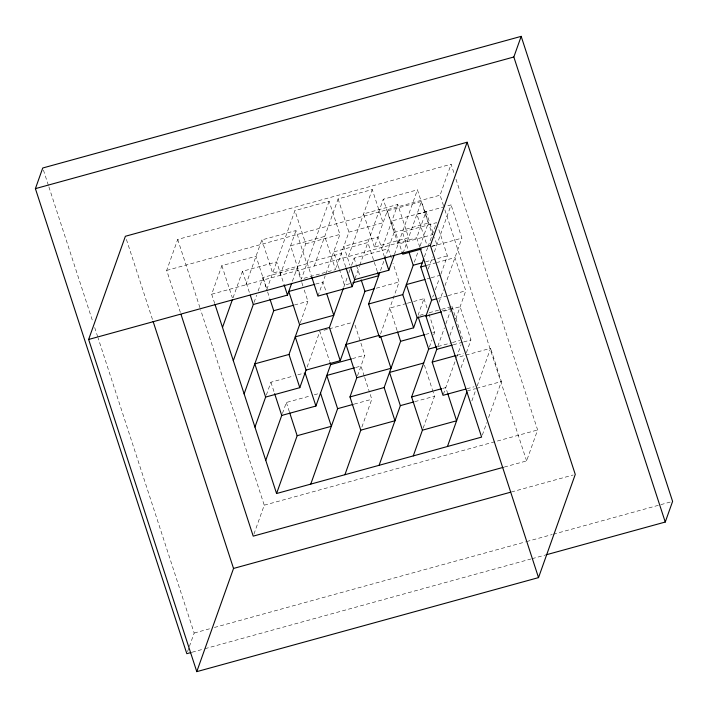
<?xml version="1.0" encoding="UTF-8"?>
<svg xmlns="http://www.w3.org/2000/svg" width="708" height="708" viewBox="0 0 708 708"><rect width="100%" height="100%" fill="white"/><g stroke="black" fill="none" stroke-linecap="round" stroke-linejoin="round"><path stroke-width="0.53" stroke-dasharray="3.54 2.66" d="M180.372 312.414L166.69 270.403L177.717 239.437L451.111 164.221L454.191 173.672M214.728 303.555L211.683 294.218L221.861 265.642L256.031 256.234L266.509 288.413M233.038 297.838L242.49 271.279L276.669 261.88L283.766 283.678M245.853 284.811L261.836 239.924L296.015 230.525L306.829 263.739L272.66 273.146L261.836 239.924M254.048 302.422L256.641 295.147M258.119 290.997L262.925 277.492L297.094 268.093L301.493 281.58M266.845 289.457L294.917 210.612L329.096 201.214L339.911 234.428L325.538 274.784M280.032 275.412L296.015 230.525M292.395 281.297L305.741 243.826L294.917 210.612M329.096 201.214L301.396 279.005L290.581 245.791L324.751 236.392L335.565 269.606L302.431 278.722M266.341 395.091L270.916 382.223L293.705 375.957M314.202 266.004L338.097 198.921L372.266 189.514L383.081 222.737L348.911 232.136L335.565 269.606M300.316 322.653L307.918 301.307L303.856 288.846M187.549 651.617L189.018 647.493M189.39 646.457L194.169 633.04L98.12 338.061M317.963 296.077L325.167 275.828M282.448 413.445L286.342 402.489L310.166 395.94M307.148 367.036L319.848 331.397L329.645 361.496M348.38 256.606L372.266 189.514M253.951 534.08L264.243 505.185L200.629 309.812M343.761 287.209L347.46 276.828M348.938 272.677L350.044 269.562M351.522 265.403L354.115 258.137L388.285 248.738L391.329 258.075M355.009 278.607L359.416 266.226M359.779 265.199L383.267 199.24L417.437 189.833L428.26 223.055L419.826 246.729M374.408 247.083L363.593 213.869L397.772 204.462L408.587 237.676L374.408 247.083L387.303 210.878L421.481 201.479L432.296 234.693L398.117 244.101L387.303 210.878M382.55 247.198L397.772 204.462M380.523 270.536L384.223 260.155M384.586 259.119L394.082 232.454L383.267 199.24M394.542 254.145L417.437 189.833M357.513 375.762L364.832 355.212L360.443 341.716M403.073 253.172L421.481 201.479M380.55 334.043L399.1 281.952L393.02 263.27M419.764 247.136L416.729 237.799L426.057 211.586L391.887 220.984L402.029 252.128M414.33 262.172L418.357 250.844M443.5 205.683L440.084 195.178L451.111 164.221M361.885 427.074L371.788 399.268L369.762 393.037M424.446 256.739L427.721 247.526M428.075 246.543L436.588 222.639L402.409 232.038L408.153 249.685M428.26 268.996L432.57 256.898M434.358 251.862L451.084 204.904L445.907 206.329M413.614 301.528L423.968 298.679L417.853 315.865L425.101 313.865M432.73 297.059L433.473 294.979M435.323 289.767L439.411 278.306M440.88 274.164L447.403 255.854L437.933 226.79M439.093 302.157L443.527 289.714M445.005 285.563L461.899 238.127L451.084 204.904M429.384 347.062L431.907 339.982M433.703 334.928L434.783 331.893L428.703 313.21M437.845 346.274L444.412 327.848M445.872 323.751L450.607 310.44M441.668 309.308L452.023 306.458L451.332 308.396L442.013 310.962M449.899 335.406L453.916 324.131M455.74 319.016L465.793 290.784L454.978 257.562L437.367 262.411M423.163 428.128L434.517 396.241L433.163 392.082M443.367 394.356L456.049 358.744M456.421 357.717L461.058 344.69M461.05 367.673L464.961 356.699M466.386 352.708L470.926 339.937L460.111 306.723L442.509 311.564M471.864 400.896L476.13 388.922M477.201 385.922L490.591 348.309L457.457 357.425M482.352 435.048L486.75 422.694M488.582 417.552L501.406 381.524L490.591 348.309M504.264 467.068L526.61 460.917L537.629 429.96L455.899 178.92M166.69 270.403L440.084 195.178M305.741 243.826L339.911 234.428M444.872 206.612L416.906 214.312L427.048 245.446M394.082 232.454L428.26 223.055M211.683 294.218L416.729 237.799M431.694 246.225L436.871 244.8L434.508 237.534M431.862 246.384L461.899 238.127M315.697 284.058L322.945 282.058L326.326 292.439M425.65 261.836L447.403 255.854M349.672 283.704L344.495 285.129L339.433 269.562M427.012 265.261L436.332 262.695M294.448 305.006L307.918 301.307M376.32 288.218L399.1 281.952M427.057 278.881L430.163 278.032M431.199 277.74L440.518 275.182M406.365 303.52L389.798 308.077L397.232 330.919M407.401 303.236L412.578 301.812M437.827 298.475L447.146 295.909M448.182 295.625L465.793 290.784M323.99 330.255L328.131 329.114M329.167 328.831L351.947 322.556M429.243 312.724L440.633 309.591M425.464 334.459L431.676 332.751M432.712 332.468L434.783 331.893M352.407 358.629L364.832 355.212M297.847 374.815L304.059 373.107M355.797 367.47L360.974 366.045L364.354 376.426M437.986 346.513L451.447 342.814M452.483 342.522L459.731 340.53M453.324 344.787L462.643 342.221M463.678 341.937L470.926 339.937M457.058 355.274L463.28 353.566M314.308 394.799L318.45 393.657M354.186 404.109L371.788 399.268M442.686 388.418L445.792 387.568L447.483 392.754M414.844 401.648L434.517 396.241M466.846 388.772L474.095 386.78M467.236 390.931L475.519 388.648M476.555 388.365L501.406 381.524M264.243 505.185L537.629 429.96M511.397 491.989L573.144 474.997M194.169 633.04L210.152 628.642M214.409 627.474L525.557 541.859M526.619 541.567L552.196 534.531M553.258 534.239L670.467 501.99M192.142 652.218L203.869 648.988M204.931 648.696L530.991 558.984M532.053 558.692L544.841 555.169M444.872 209.887L526.61 460.917M426.057 211.586L433.154 233.383M452.023 306.458L462.501 338.636M423.968 298.679L427.012 308.024M424.375 365.098L432.827 391.046M384.417 256.739L378.001 237.012L343.822 246.419L349.902 265.102M377.32 271.58L367.859 242.517L333.68 251.915L339.088 268.527M338.097 198.921L348.911 232.136M354.115 258.137L356.142 264.367M356.478 265.403L360.195 276.819M345.708 266.951L341.318 253.455L307.139 262.863L311.538 276.35M355.035 325.105L360.098 340.672M364.691 377.461L369.426 391.993M301.829 282.625L303.52 287.811M262.925 277.492L267.323 290.988M267.659 292.023L269.686 298.254M286.342 402.489L289.386 411.835M242.49 271.279L249.924 294.121M270.916 382.223L274.297 392.604M221.861 265.642L232.339 297.82M177.717 239.437L200.293 308.768M126.405 239.419L152.76 320.361M43.436 170.097L48.56 185.841M48.905 186.894L92.996 322.308M94.704 327.565L97.775 337.008"/><path stroke-width="1.06" d="M191.08 652.51L186.815 653.688L35.4 188.638L42.745 168L521.185 36.356L672.6 501.397L665.255 522.044L545.912 554.877M88.633 339.468L125.378 236.268L467.121 142.237L575.268 474.413L538.523 577.613L196.78 671.644L88.633 339.468L430.367 245.437L467.121 142.237M222.498 327.432L232.312 299.873M233.313 360.655L253.305 304.502L250.269 295.156M244.127 393.869L273.739 310.706L270.022 299.289M253.305 304.502L287.483 295.094L291.669 283.333M254.942 427.083L265.633 397.073L254.818 363.85L288.988 354.451L299.59 324.68L288.776 291.466L314.662 284.342M265.757 460.306L281.731 415.437L274.633 393.639M196.78 671.644L233.534 568.444L153.105 321.414M265.633 397.073L299.803 387.665L306.06 370.098L295.245 336.875L329.424 327.477L343.389 288.253M420.109 248.181L481.617 437.101L276.571 493.52L297.156 435.712L289.722 412.87M311.874 277.394L317.963 296.077L352.133 286.669L354.637 279.633L350.584 267.181M281.731 415.437L315.91 406.038L330.663 364.611L329.981 362.531M306.06 370.098L340.238 360.691L364.93 291.351L361.213 279.934M424.986 279.456L406.348 284.581L417.162 317.804L413.596 327.822L379.417 337.229L368.603 304.006L379.78 272.615M310.75 484.122L337.619 408.666L326.804 375.452L354.761 367.753M354.637 279.633L388.816 270.235L394.179 255.154M344.92 474.714L360.788 430.163L349.973 396.94L356.823 377.7L346.008 344.486L379.143 335.371M379.417 337.229L379.93 335.796M413.596 327.822L402.772 294.608L413.224 265.261L408.835 251.765M465.811 389.064L443.022 395.329L432.207 362.115L436.756 349.345L425.942 316.131L431.615 300.183L420.8 266.969L423.711 258.783M360.788 430.163L394.958 420.756L384.143 387.541L400.613 341.3L397.569 331.955M665.255 522.044L513.831 56.994L521.185 36.356M379.099 465.315L400.347 405.64L389.533 372.426L423.703 363.018M413.268 455.908L422.428 430.181L411.614 396.967L428.667 349.079L418.189 316.901M447.447 446.509L466.864 391.958M35.4 188.638L513.831 56.994M421.34 249.074L402.702 254.207L402.029 252.128M413.224 265.261L422.543 262.695M352.788 282.855L378.674 275.731L377.656 272.615M420.8 266.969L425.977 265.544M273.739 310.706L293.413 305.298M364.93 291.351L374.249 288.793M368.603 304.006L402.772 294.608M299.59 324.68L333.76 315.281L326.662 293.484M431.615 300.183L436.792 298.758M417.162 317.804L426.481 315.237M425.942 316.131L441.473 311.856M400.613 341.3L424.428 334.742M330.663 364.611L351.372 358.912M428.667 349.079L436.951 346.796M436.756 349.345L452.288 345.07M356.823 377.7L390.993 368.302L380.86 337.158M432.207 362.115L456.023 355.558M349.973 396.94L384.143 387.541M337.619 408.666L353.15 404.392M411.614 396.967L441.65 388.701M400.347 405.64L413.808 401.932M297.156 435.712L331.335 426.305L320.52 393.09M422.428 430.181L456.607 420.782L447.819 393.79M503.202 467.36L253.216 536.142L181.053 314.52M233.534 568.444L510.326 492.281M430.367 245.437L538.523 577.613M384.754 257.774L388.816 270.235M346.053 267.987L352.133 286.669M329.424 327.477L340.238 360.691M284.103 284.713L287.483 295.094M305.095 372.824L315.91 406.038M288.988 354.451L299.803 387.665M215.064 304.599L276.571 493.52"/></g></svg>
